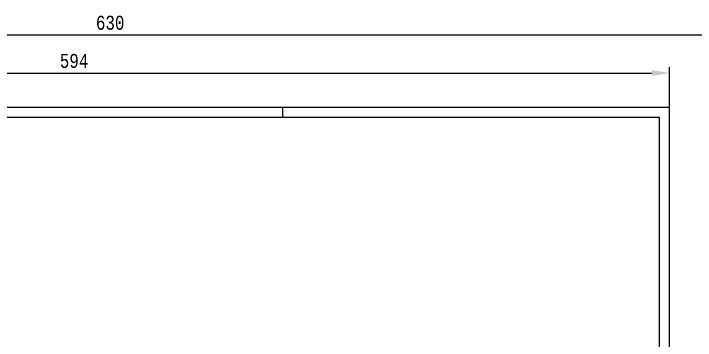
# Model space of a CAD drawing. Header units: millimetres. Extents: x -64 to 12559, y -1885 to 462.
# Drawn here: x 261.9 to 601.8, y 298.8 to 461.8 of the extents above; entities that cross this region are included whole.
import ezdxf

# ---------------------------------------------------------------- set-up
doc = ezdxf.new("R2010")
doc.units = ezdxf.units.MM
doc.header["$LTSCALE"] = 2
doc.layers.add('2', color=7, linetype='Continuous', lineweight=25)
doc.layers.add('5', color=7, linetype='Continuous', lineweight=25)
doc.layers.add('FRAME51', color=7, linetype='Continuous')
doc.styles.add('Arial', font='arial.ttf')
doc.styles.add('MONOSPACE821BT', font='monos.ttf', dxfattribs={"width": 0.8})
doc.styles.add('S07', font='simplex.shx', dxfattribs={"width": 0.7})
doc.styles.add('SIMPLEX', font='simplex.shx', dxfattribs={"width": 0.8})
doc.dimstyles.new('WALTER_1$0', dxfattribs={"dimtxt": 3.5, "dimasz": 4.5, "dimexe": 1.5, "dimexo": 0, "dimgap": 1.2, "dimtad": 1, "dimdec": 3, "dimdsep": 46, "dimtxsty": 'S07', "dimcen": 2.3, "dimclrd": 256, "dimclre": 256, "dimclrt": 256, "dimadec": 0, "dimazin": 0, "dimtfac": 0.6, "dimtdec": 3, "dimtmove": 0, "dimatfit": 3, "dimfxl": 1, "dimtolj": 1, "dimarcsym": 0})

# ---------------------------------------------------------------- blocks, each defined once
blk = doc.blocks.new('RAHMEN_RAHM-A2Q')
at = {"layer": '5', "color": 3, "linetype": 'Continuous'}
blk.add_line((396, 415), (396, 410), dxfattribs=at)
at = {"layer": '5', "color": 7, "linetype": 'Continuous'}
blk.add_lwpolyline([(589, -5), (589, 415), (-5, 415), (-5, -5)], close=True, dxfattribs=at)
at = {"layer": '5', "color": 4}
blk.add_lwpolyline([(584, 65.8), (584, 410), (0, 410), (0, 0), (403, 0)], dxfattribs=at)
at = {"layer": 'FRAME51', "style": 'Arial'}
for tag, p in [('CAD_KDZNR', (1.36, 406.62)), ('KDZNR', (47.61, 406.02)), ('CAD_KDMAT_PROMPT', (1.36, 401.62)), ('KDMAT', (47.61, 401.02))]:
    blk.add_attdef(tag, p, '', height=1.8, dxfattribs=at)
at = {"layer": 'FRAME51', "flags": 1}
for tag, p in [('FILENAME', (492.82, -2.19)), ('KBZ', (504.5, -2.19))]:
    blk.add_attdef(tag, p, '', height=1, dxfattribs=at)
at = {"layer": 'FRAME51', "style": 'SIMPLEX', "width": 0.7}
for tag, p in [('MADR_INIT', (509.63, -3.52)), ('DATUM', (535.13, -3.52))]:
    blk.add_attdef(tag, p, '', height=2.5, dxfattribs=at)
blk = doc.blocks.new('*D38')
at = {"layer": '2', "lineweight": -2, "transparency": 16777216}
for p, q in [((-5, 415), (-5, 435.13)), ((4, 432.13), (580, 432.13)), ((589, 415), (589, 435.13))]:
    blk.add_line(p, q, dxfattribs=at)
at = {"layer": '2', "transparency": 16777216}
for points in [[(4, 433.63), (4, 430.63), (-5, 432.13)], [(580, 433.63), (580, 430.63), (589, 432.13)]]:
    blk.add_solid(points, dxfattribs=at)
at = {"layer": 'Defpoints', "color": 0, "transparency": 16777216}
for p in [(589, 432.13), (-5, 415), (589, 415)]:
    blk.add_point(p, dxfattribs=at)
at = {"layer": '2', "transparency": 16777216, "insert": (292, 438.15), "char_height": 7, "attachment_point": 5, "style": 'MONOSPACE821BT'}
blk.add_mtext('\\A1;594', dxfattribs=at)
blk = doc.blocks.new('*D39')
at = {"layer": '2', "lineweight": -2, "transparency": 16777216}
for p, q in [((-5, 415), (-5, 454.15)), ((625, 415), (625, 454.15)), ((4, 451.15), (616, 451.15))]:
    blk.add_line(p, q, dxfattribs=at)
at = {"layer": '2', "transparency": 16777216}
for points in [[(4, 452.65), (4, 449.65), (-5, 451.15)], [(616, 452.65), (616, 449.65), (625, 451.15)]]:
    blk.add_solid(points, dxfattribs=at)
at = {"layer": 'Defpoints', "color": 0, "transparency": 16777216}
for p in [(625, 451.15), (-5, 415), (625, 415)]:
    blk.add_point(p, dxfattribs=at)
at = {"layer": '2', "transparency": 16777216, "insert": (310, 457.17), "char_height": 7, "attachment_point": 5, "style": 'MONOSPACE821BT'}
blk.add_mtext('\\A1;630', dxfattribs=at)

msp = doc.modelspace()

# ---------------------------------------------------------------- block references
at = {"layer": 'FRAME51'}
msp.add_blockref('RAHMEN_RAHM-A2Q', (0, 0), dxfattribs=at)

# ---------------------------------------------------------------- dimensions: what is measured, and where the dimension line sits
at = {"layer": '2'}
for base, p2, picture, middle in [((625, 451.1474), (625, 415), '*D39', (310, 457.1704)), ((589, 432.1315), (589, 415), '*D38', (292, 438.1544))]:
    dim = msp.add_linear_dim(base=base, p1=(-5, 415), p2=p2, dimstyle='WALTER_1$0', override={"dimscale": 2, "dimtxsty": 'MONOSPACE821BT'}, dxfattribs=at)
    dim.commit()
    dim.dimension.update_dxf_attribs({"geometry": picture, "text_midpoint": middle})

doc.saveas('drawing.dxf')
